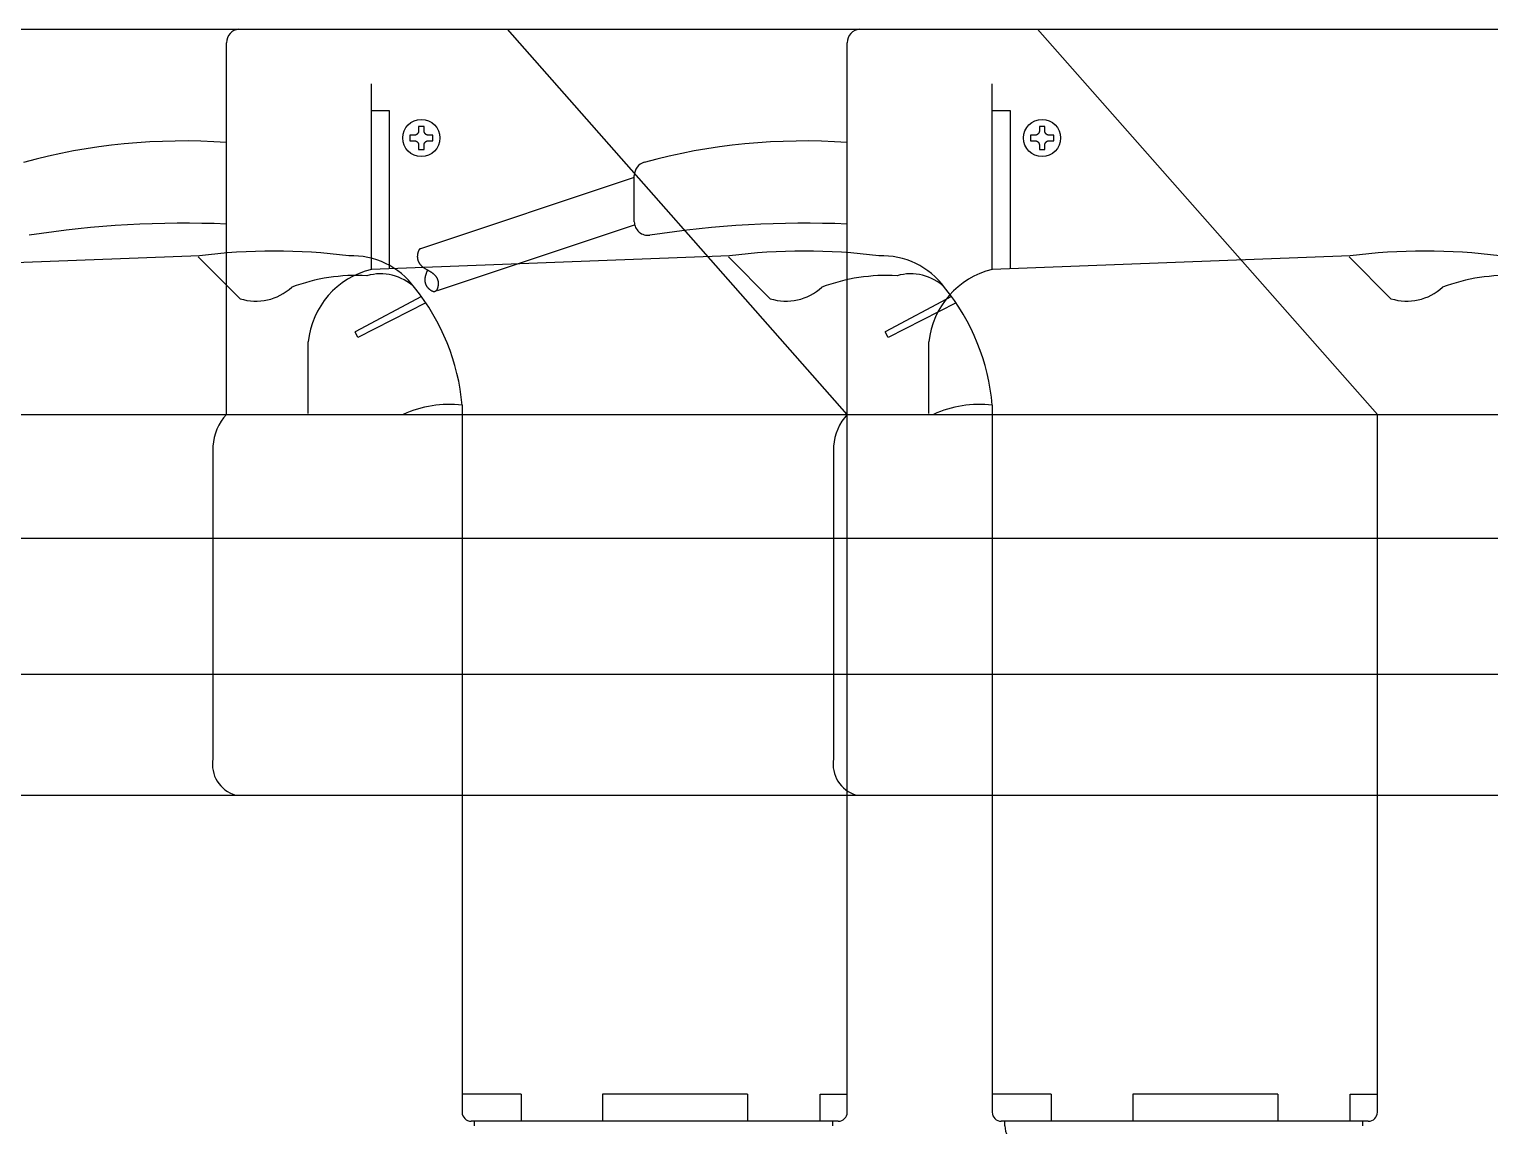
# Model space of a CAD drawing. Header units: millimetres. Extents: x -2880 to 3894, y -2977 to 4857.
# Drawn here: x -2661.9 to -2339.5, y 2239.2 to 2481.2 of the extents above; entities that cross this region are included whole.
import ezdxf

# ---------------------------------------------------------------- set-up
doc = ezdxf.new("R2010")
doc.units = ezdxf.units.MM
doc.header["$MEASUREMENT"] = 0
doc.layers.add('_1-0_', color=7, linetype='Continuous')

msp = doc.modelspace()

# ---------------------------------------------------------------- linework, layer by layer
at = {"layer": '_1-0_', "color": 3, "linetype": 'Continuous'}
for p, q in [((-2732.646, 2481.181), (-2556.352, 2481.181)), ((-2615.646, 2481.181), (-2439.352, 2481.181)), ((-2481.352, 2396.181), (-2556.352, 2481.181)), ((-2478.646, 2481.181), (-2302.352, 2481.181)), ((-2364.352, 2396.181), (-2439.352, 2481.181)), ((-2618.352, 2396.181), (-2618.352, 2478.196)), ((-2481.352, 2396.181), (-2481.352, 2478.196)), ((-2586.352, 2428.181), (-2586.352, 2469.116)), ((-2449.352, 2428.181), (-2449.352, 2469.116)), ((-2582.352, 2463.181), (-2586.352, 2463.181)), ((-2582.352, 2428.421), (-2582.352, 2463.181)), ((-2445.352, 2463.181), (-2449.352, 2463.181)), ((-2445.352, 2428.421), (-2445.352, 2463.181)), ((-2574.752, 2459.744), (-2575.952, 2459.744)), ((-2575.952, 2459.744), (-2575.952, 2458.763)), ((-2574.752, 2458.763), (-2574.752, 2459.744)), ((-2437.752, 2459.744), (-2438.952, 2459.744)), ((-2438.952, 2459.744), (-2438.952, 2458.763)), ((-2437.752, 2458.763), (-2437.752, 2459.744)), ((-2576.934, 2457.781), (-2577.915, 2457.781)), ((-2577.915, 2457.781), (-2577.915, 2456.581)), ((-2577.915, 2456.581), (-2576.934, 2456.581)), ((-2576.91, 2457.782), (-2576.934, 2457.781)), ((-2576.934, 2456.581), (-2576.91, 2456.581)), ((-2576.886, 2457.782), (-2576.91, 2457.782)), ((-2576.91, 2456.581), (-2576.886, 2456.58)), ((-2576.862, 2457.784), (-2576.886, 2457.782)), ((-2576.886, 2456.58), (-2576.862, 2456.579)), ((-2576.838, 2457.786), (-2576.862, 2457.784)), ((-2576.862, 2456.579), (-2576.838, 2456.577)), ((-2576.814, 2457.789), (-2576.838, 2457.786)), ((-2576.838, 2456.577), (-2576.814, 2456.574)), ((-2576.79, 2457.792), (-2576.814, 2457.789)), ((-2576.814, 2456.574), (-2576.79, 2456.571)), ((-2576.766, 2457.796), (-2576.79, 2457.792)), ((-2576.79, 2456.571), (-2576.766, 2456.567)), ((-2576.742, 2457.8), (-2576.766, 2457.796)), ((-2576.766, 2456.567), (-2576.742, 2456.562)), ((-2576.719, 2457.805), (-2576.742, 2457.8)), ((-2576.742, 2456.562), (-2576.719, 2456.557)), ((-2576.695, 2457.811), (-2576.719, 2457.805)), ((-2576.719, 2456.557), (-2576.695, 2456.552)), ((-2576.672, 2457.817), (-2576.695, 2457.811)), ((-2576.695, 2456.552), (-2576.672, 2456.546)), ((-2576.649, 2457.823), (-2576.672, 2457.817)), ((-2576.672, 2456.546), (-2576.649, 2456.539)), ((-2576.626, 2457.831), (-2576.649, 2457.823)), ((-2576.649, 2456.539), (-2576.626, 2456.532)), ((-2576.603, 2457.839), (-2576.626, 2457.831)), ((-2576.626, 2456.532), (-2576.603, 2456.524)), ((-2576.581, 2457.847), (-2576.603, 2457.839)), ((-2576.603, 2456.524), (-2576.581, 2456.516)), ((-2576.558, 2457.856), (-2576.581, 2457.847)), ((-2576.581, 2456.516), (-2576.558, 2456.507)), ((-2576.536, 2457.865), (-2576.558, 2457.856)), ((-2576.558, 2456.507), (-2576.536, 2456.497)), ((-2576.514, 2457.875), (-2576.536, 2457.865)), ((-2576.536, 2456.497), (-2576.514, 2456.487)), ((-2576.493, 2457.886), (-2576.514, 2457.875)), ((-2576.514, 2456.487), (-2576.493, 2456.477)), ((-2576.471, 2457.897), (-2576.493, 2457.886)), ((-2576.493, 2456.477), (-2576.471, 2456.465)), ((-2576.45, 2457.909), (-2576.471, 2457.897)), ((-2576.471, 2456.465), (-2576.45, 2456.454)), ((-2576.429, 2457.921), (-2576.45, 2457.909)), ((-2576.45, 2456.454), (-2576.429, 2456.442)), ((-2576.409, 2457.933), (-2576.429, 2457.921)), ((-2576.429, 2456.442), (-2576.409, 2456.429)), ((-2576.389, 2457.947), (-2576.409, 2457.933)), ((-2576.409, 2456.429), (-2576.389, 2456.416)), ((-2576.369, 2457.96), (-2576.389, 2457.947)), ((-2576.389, 2456.416), (-2576.369, 2456.402)), ((-2576.349, 2457.974), (-2576.369, 2457.96)), ((-2576.369, 2456.402), (-2576.349, 2456.388)), ((-2576.33, 2457.989), (-2576.349, 2457.974)), ((-2576.349, 2456.388), (-2576.33, 2456.374)), ((-2576.311, 2458.004), (-2576.33, 2457.989)), ((-2576.33, 2456.374), (-2576.311, 2456.359)), ((-2576.293, 2458.019), (-2576.311, 2458.004)), ((-2576.275, 2458.035), (-2576.293, 2458.019)), ((-2576.257, 2458.052), (-2576.275, 2458.035)), ((-2576.24, 2458.069), (-2576.257, 2458.052)), ((-2576.223, 2458.086), (-2576.24, 2458.069)), ((-2576.207, 2458.103), (-2576.223, 2458.086)), ((-2576.191, 2458.121), (-2576.207, 2458.103)), ((-2576.175, 2458.14), (-2576.191, 2458.121)), ((-2576.16, 2458.159), (-2576.175, 2458.14)), ((-2576.146, 2458.178), (-2576.16, 2458.159)), ((-2576.131, 2458.197), (-2576.146, 2458.178)), ((-2576.118, 2458.217), (-2576.131, 2458.197)), ((-2576.105, 2458.237), (-2576.118, 2458.217)), ((-2576.092, 2458.258), (-2576.105, 2458.237)), ((-2576.08, 2458.279), (-2576.092, 2458.258)), ((-2576.068, 2458.3), (-2576.08, 2458.279)), ((-2576.057, 2458.321), (-2576.068, 2458.3)), ((-2576.047, 2458.343), (-2576.057, 2458.321)), ((-2576.037, 2458.365), (-2576.047, 2458.343)), ((-2576.027, 2458.387), (-2576.037, 2458.365)), ((-2576.018, 2458.409), (-2576.027, 2458.387)), ((-2576.01, 2458.432), (-2576.018, 2458.409)), ((-2576.002, 2458.455), (-2576.01, 2458.432)), ((-2575.995, 2458.478), (-2576.002, 2458.455)), ((-2575.988, 2458.501), (-2575.995, 2458.478)), ((-2575.982, 2458.524), (-2575.988, 2458.501)), ((-2575.976, 2458.547), (-2575.982, 2458.524)), ((-2575.971, 2458.571), (-2575.976, 2458.547)), ((-2575.967, 2458.595), (-2575.971, 2458.571)), ((-2575.963, 2458.618), (-2575.967, 2458.595)), ((-2575.96, 2458.642), (-2575.963, 2458.618)), ((-2575.957, 2458.666), (-2575.96, 2458.642)), ((-2575.955, 2458.69), (-2575.957, 2458.666)), ((-2575.954, 2458.714), (-2575.955, 2458.69)), ((-2575.953, 2458.738), (-2575.954, 2458.714)), ((-2575.952, 2458.763), (-2575.953, 2458.738)), ((-2574.752, 2458.738), (-2574.752, 2458.763)), ((-2574.751, 2458.714), (-2574.752, 2458.738)), ((-2574.75, 2458.69), (-2574.751, 2458.714)), ((-2574.748, 2458.666), (-2574.75, 2458.69)), ((-2574.745, 2458.642), (-2574.748, 2458.666)), ((-2574.742, 2458.618), (-2574.745, 2458.642)), ((-2574.738, 2458.595), (-2574.742, 2458.618)), ((-2574.734, 2458.571), (-2574.738, 2458.595)), ((-2574.729, 2458.547), (-2574.734, 2458.571)), ((-2574.723, 2458.524), (-2574.729, 2458.547)), ((-2574.717, 2458.501), (-2574.723, 2458.524)), ((-2574.71, 2458.478), (-2574.717, 2458.501)), ((-2574.703, 2458.455), (-2574.71, 2458.478)), ((-2574.695, 2458.432), (-2574.703, 2458.455)), ((-2574.687, 2458.409), (-2574.695, 2458.432)), ((-2574.678, 2458.387), (-2574.687, 2458.409)), ((-2574.668, 2458.365), (-2574.678, 2458.387)), ((-2574.658, 2458.343), (-2574.668, 2458.365)), ((-2574.648, 2458.321), (-2574.658, 2458.343)), ((-2574.637, 2458.3), (-2574.648, 2458.321)), ((-2574.625, 2458.279), (-2574.637, 2458.3)), ((-2574.613, 2458.258), (-2574.625, 2458.279)), ((-2574.6, 2458.237), (-2574.613, 2458.258)), ((-2574.587, 2458.217), (-2574.6, 2458.237)), ((-2574.573, 2458.197), (-2574.587, 2458.217)), ((-2574.559, 2458.178), (-2574.573, 2458.197)), ((-2574.545, 2458.159), (-2574.559, 2458.178)), ((-2574.53, 2458.14), (-2574.545, 2458.159)), ((-2574.514, 2458.122), (-2574.53, 2458.14)), ((-2574.498, 2458.103), (-2574.514, 2458.122)), ((-2574.482, 2458.086), (-2574.498, 2458.103)), ((-2574.465, 2458.069), (-2574.482, 2458.086)), ((-2574.448, 2458.052), (-2574.465, 2458.069)), ((-2574.43, 2458.035), (-2574.448, 2458.052)), ((-2574.412, 2458.019), (-2574.43, 2458.035)), ((-2574.394, 2458.004), (-2574.412, 2458.019)), ((-2574.375, 2457.989), (-2574.394, 2458.004)), ((-2574.394, 2456.359), (-2574.375, 2456.374)), ((-2574.356, 2457.974), (-2574.375, 2457.989)), ((-2574.375, 2456.374), (-2574.356, 2456.388)), ((-2574.336, 2457.96), (-2574.356, 2457.974)), ((-2574.356, 2456.388), (-2574.336, 2456.402)), ((-2574.316, 2457.947), (-2574.336, 2457.96)), ((-2574.336, 2456.402), (-2574.316, 2456.416)), ((-2574.296, 2457.933), (-2574.316, 2457.947)), ((-2574.316, 2456.416), (-2574.296, 2456.429)), ((-2574.276, 2457.921), (-2574.296, 2457.933)), ((-2574.296, 2456.429), (-2574.276, 2456.442)), ((-2574.255, 2457.909), (-2574.276, 2457.921)), ((-2574.276, 2456.442), (-2574.255, 2456.454)), ((-2574.234, 2457.897), (-2574.255, 2457.909)), ((-2574.255, 2456.454), (-2574.234, 2456.465)), ((-2574.212, 2457.886), (-2574.234, 2457.897)), ((-2574.234, 2456.465), (-2574.212, 2456.477)), ((-2574.191, 2457.875), (-2574.212, 2457.886)), ((-2574.212, 2456.477), (-2574.191, 2456.487)), ((-2574.169, 2457.865), (-2574.191, 2457.875)), ((-2574.191, 2456.487), (-2574.169, 2456.497)), ((-2574.147, 2457.856), (-2574.169, 2457.865)), ((-2574.169, 2456.497), (-2574.147, 2456.507)), ((-2574.124, 2457.847), (-2574.147, 2457.856)), ((-2574.147, 2456.507), (-2574.124, 2456.516)), ((-2574.102, 2457.839), (-2574.124, 2457.847)), ((-2574.124, 2456.516), (-2574.102, 2456.524)), ((-2574.079, 2457.831), (-2574.102, 2457.839)), ((-2574.102, 2456.524), (-2574.079, 2456.532)), ((-2574.056, 2457.823), (-2574.079, 2457.831)), ((-2574.079, 2456.532), (-2574.056, 2456.539)), ((-2574.033, 2457.817), (-2574.056, 2457.823)), ((-2574.056, 2456.539), (-2574.033, 2456.546)), ((-2574.009, 2457.811), (-2574.033, 2457.817)), ((-2574.033, 2456.546), (-2574.009, 2456.552)), ((-2573.986, 2457.805), (-2574.009, 2457.811)), ((-2574.009, 2456.552), (-2573.986, 2456.557)), ((-2573.962, 2457.8), (-2573.986, 2457.805)), ((-2573.986, 2456.557), (-2573.962, 2456.562)), ((-2573.939, 2457.796), (-2573.962, 2457.8)), ((-2573.962, 2456.562), (-2573.939, 2456.567)), ((-2573.915, 2457.792), (-2573.939, 2457.796)), ((-2573.939, 2456.567), (-2573.915, 2456.571)), ((-2573.891, 2457.789), (-2573.915, 2457.792)), ((-2573.915, 2456.571), (-2573.891, 2456.574)), ((-2573.867, 2457.786), (-2573.891, 2457.789)), ((-2573.891, 2456.574), (-2573.867, 2456.577)), ((-2573.843, 2457.784), (-2573.867, 2457.786)), ((-2573.867, 2456.577), (-2573.843, 2456.579)), ((-2573.819, 2457.782), (-2573.843, 2457.784)), ((-2573.843, 2456.579), (-2573.819, 2456.58)), ((-2573.795, 2457.782), (-2573.819, 2457.782)), ((-2573.819, 2456.58), (-2573.795, 2456.581)), ((-2573.771, 2457.781), (-2573.795, 2457.782)), ((-2573.795, 2456.581), (-2573.771, 2456.581)), ((-2572.79, 2457.781), (-2573.771, 2457.781)), ((-2573.771, 2456.581), (-2572.79, 2456.581)), ((-2572.79, 2456.581), (-2572.79, 2457.781)), ((-2439.934, 2457.781), (-2440.915, 2457.781)), ((-2440.915, 2457.781), (-2440.915, 2456.581)), ((-2440.915, 2456.581), (-2439.934, 2456.581)), ((-2439.91, 2457.782), (-2439.934, 2457.781)), ((-2439.934, 2456.581), (-2439.91, 2456.581)), ((-2439.886, 2457.782), (-2439.91, 2457.782)), ((-2439.91, 2456.581), (-2439.886, 2456.58)), ((-2439.862, 2457.784), (-2439.886, 2457.782)), ((-2439.886, 2456.58), (-2439.862, 2456.579)), ((-2439.838, 2457.786), (-2439.862, 2457.784)), ((-2439.862, 2456.579), (-2439.838, 2456.577)), ((-2439.814, 2457.789), (-2439.838, 2457.786)), ((-2439.838, 2456.577), (-2439.814, 2456.574)), ((-2439.79, 2457.792), (-2439.814, 2457.789)), ((-2439.814, 2456.574), (-2439.79, 2456.571)), ((-2439.766, 2457.796), (-2439.79, 2457.792)), ((-2439.79, 2456.571), (-2439.766, 2456.567)), ((-2439.742, 2457.8), (-2439.766, 2457.796)), ((-2439.766, 2456.567), (-2439.742, 2456.562)), ((-2439.719, 2457.805), (-2439.742, 2457.8)), ((-2439.742, 2456.562), (-2439.719, 2456.557)), ((-2439.695, 2457.811), (-2439.719, 2457.805)), ((-2439.719, 2456.557), (-2439.695, 2456.552)), ((-2439.672, 2457.817), (-2439.695, 2457.811)), ((-2439.695, 2456.552), (-2439.672, 2456.546)), ((-2439.649, 2457.823), (-2439.672, 2457.817)), ((-2439.672, 2456.546), (-2439.649, 2456.539)), ((-2439.626, 2457.831), (-2439.649, 2457.823)), ((-2439.649, 2456.539), (-2439.626, 2456.532)), ((-2439.603, 2457.839), (-2439.626, 2457.831)), ((-2439.626, 2456.532), (-2439.603, 2456.524)), ((-2439.581, 2457.847), (-2439.603, 2457.839)), ((-2439.603, 2456.524), (-2439.581, 2456.516)), ((-2439.558, 2457.856), (-2439.581, 2457.847)), ((-2439.581, 2456.516), (-2439.558, 2456.507)), ((-2439.536, 2457.865), (-2439.558, 2457.856)), ((-2439.558, 2456.507), (-2439.536, 2456.497)), ((-2439.514, 2457.875), (-2439.536, 2457.865)), ((-2439.536, 2456.497), (-2439.514, 2456.487)), ((-2439.493, 2457.886), (-2439.514, 2457.875)), ((-2439.514, 2456.487), (-2439.493, 2456.477)), ((-2439.471, 2457.897), (-2439.493, 2457.886)), ((-2439.493, 2456.477), (-2439.471, 2456.465)), ((-2439.45, 2457.909), (-2439.471, 2457.897)), ((-2439.471, 2456.465), (-2439.45, 2456.454)), ((-2439.429, 2457.921), (-2439.45, 2457.909)), ((-2439.45, 2456.454), (-2439.429, 2456.442)), ((-2439.409, 2457.933), (-2439.429, 2457.921)), ((-2439.429, 2456.442), (-2439.409, 2456.429)), ((-2439.389, 2457.947), (-2439.409, 2457.933)), ((-2439.409, 2456.429), (-2439.389, 2456.416)), ((-2439.369, 2457.96), (-2439.389, 2457.947)), ((-2439.389, 2456.416), (-2439.369, 2456.402)), ((-2439.349, 2457.974), (-2439.369, 2457.96)), ((-2439.369, 2456.402), (-2439.349, 2456.388)), ((-2439.33, 2457.989), (-2439.349, 2457.974)), ((-2439.349, 2456.388), (-2439.33, 2456.374)), ((-2439.311, 2458.004), (-2439.33, 2457.989)), ((-2439.33, 2456.374), (-2439.311, 2456.359)), ((-2439.293, 2458.019), (-2439.311, 2458.004)), ((-2439.275, 2458.035), (-2439.293, 2458.019)), ((-2439.257, 2458.052), (-2439.275, 2458.035)), ((-2439.24, 2458.069), (-2439.257, 2458.052)), ((-2439.223, 2458.086), (-2439.24, 2458.069)), ((-2439.207, 2458.103), (-2439.223, 2458.086)), ((-2439.191, 2458.121), (-2439.207, 2458.103)), ((-2439.175, 2458.14), (-2439.191, 2458.121)), ((-2439.16, 2458.159), (-2439.175, 2458.14)), ((-2439.146, 2458.178), (-2439.16, 2458.159)), ((-2439.131, 2458.197), (-2439.146, 2458.178)), ((-2439.118, 2458.217), (-2439.131, 2458.197)), ((-2439.105, 2458.237), (-2439.118, 2458.217)), ((-2439.092, 2458.258), (-2439.105, 2458.237)), ((-2439.08, 2458.279), (-2439.092, 2458.258)), ((-2439.068, 2458.3), (-2439.08, 2458.279)), ((-2439.057, 2458.321), (-2439.068, 2458.3)), ((-2439.047, 2458.343), (-2439.057, 2458.321)), ((-2439.037, 2458.365), (-2439.047, 2458.343)), ((-2439.027, 2458.387), (-2439.037, 2458.365)), ((-2439.018, 2458.409), (-2439.027, 2458.387)), ((-2439.01, 2458.432), (-2439.018, 2458.409)), ((-2439.002, 2458.455), (-2439.01, 2458.432)), ((-2438.995, 2458.478), (-2439.002, 2458.455)), ((-2438.988, 2458.501), (-2438.995, 2458.478)), ((-2438.982, 2458.524), (-2438.988, 2458.501)), ((-2438.976, 2458.547), (-2438.982, 2458.524)), ((-2438.971, 2458.571), (-2438.976, 2458.547)), ((-2438.967, 2458.595), (-2438.971, 2458.571)), ((-2438.963, 2458.618), (-2438.967, 2458.595)), ((-2438.96, 2458.642), (-2438.963, 2458.618)), ((-2438.957, 2458.666), (-2438.96, 2458.642)), ((-2438.955, 2458.69), (-2438.957, 2458.666)), ((-2438.954, 2458.714), (-2438.955, 2458.69)), ((-2438.953, 2458.738), (-2438.954, 2458.714)), ((-2438.952, 2458.763), (-2438.953, 2458.738)), ((-2437.752, 2458.738), (-2437.752, 2458.763)), ((-2437.751, 2458.714), (-2437.752, 2458.738)), ((-2437.75, 2458.69), (-2437.751, 2458.714)), ((-2437.748, 2458.666), (-2437.75, 2458.69)), ((-2437.745, 2458.642), (-2437.748, 2458.666)), ((-2437.742, 2458.618), (-2437.745, 2458.642)), ((-2437.738, 2458.595), (-2437.742, 2458.618)), ((-2437.734, 2458.571), (-2437.738, 2458.595)), ((-2437.729, 2458.547), (-2437.734, 2458.571)), ((-2437.723, 2458.524), (-2437.729, 2458.547)), ((-2437.717, 2458.501), (-2437.723, 2458.524)), ((-2437.71, 2458.478), (-2437.717, 2458.501)), ((-2437.703, 2458.455), (-2437.71, 2458.478)), ((-2437.695, 2458.432), (-2437.703, 2458.455)), ((-2437.687, 2458.409), (-2437.695, 2458.432)), ((-2437.678, 2458.387), (-2437.687, 2458.409)), ((-2437.668, 2458.365), (-2437.678, 2458.387)), ((-2437.658, 2458.343), (-2437.668, 2458.365)), ((-2437.648, 2458.321), (-2437.658, 2458.343)), ((-2437.637, 2458.3), (-2437.648, 2458.321)), ((-2437.625, 2458.279), (-2437.637, 2458.3)), ((-2437.613, 2458.258), (-2437.625, 2458.279)), ((-2437.6, 2458.237), (-2437.613, 2458.258)), ((-2437.587, 2458.217), (-2437.6, 2458.237)), ((-2437.573, 2458.197), (-2437.587, 2458.217)), ((-2437.559, 2458.178), (-2437.573, 2458.197)), ((-2437.545, 2458.159), (-2437.559, 2458.178)), ((-2437.53, 2458.14), (-2437.545, 2458.159)), ((-2437.514, 2458.122), (-2437.53, 2458.14)), ((-2437.498, 2458.103), (-2437.514, 2458.122)), ((-2437.482, 2458.086), (-2437.498, 2458.103)), ((-2437.465, 2458.069), (-2437.482, 2458.086)), ((-2437.448, 2458.052), (-2437.465, 2458.069)), ((-2437.43, 2458.035), (-2437.448, 2458.052)), ((-2437.412, 2458.019), (-2437.43, 2458.035)), ((-2437.394, 2458.004), (-2437.412, 2458.019)), ((-2437.375, 2457.989), (-2437.394, 2458.004)), ((-2437.394, 2456.359), (-2437.375, 2456.374)), ((-2437.356, 2457.974), (-2437.375, 2457.989)), ((-2437.375, 2456.374), (-2437.356, 2456.388)), ((-2437.336, 2457.96), (-2437.356, 2457.974)), ((-2437.356, 2456.388), (-2437.336, 2456.402)), ((-2437.316, 2457.947), (-2437.336, 2457.96)), ((-2437.336, 2456.402), (-2437.316, 2456.416)), ((-2437.296, 2457.933), (-2437.316, 2457.947)), ((-2437.316, 2456.416), (-2437.296, 2456.429)), ((-2437.276, 2457.921), (-2437.296, 2457.933)), ((-2437.296, 2456.429), (-2437.276, 2456.442)), ((-2437.255, 2457.909), (-2437.276, 2457.921)), ((-2437.276, 2456.442), (-2437.255, 2456.454)), ((-2437.234, 2457.897), (-2437.255, 2457.909)), ((-2437.255, 2456.454), (-2437.234, 2456.465)), ((-2437.212, 2457.886), (-2437.234, 2457.897)), ((-2437.234, 2456.465), (-2437.212, 2456.477)), ((-2437.191, 2457.875), (-2437.212, 2457.886)), ((-2437.212, 2456.477), (-2437.191, 2456.487)), ((-2437.169, 2457.865), (-2437.191, 2457.875)), ((-2437.191, 2456.487), (-2437.169, 2456.497)), ((-2437.147, 2457.856), (-2437.169, 2457.865)), ((-2437.169, 2456.497), (-2437.147, 2456.507)), ((-2437.124, 2457.847), (-2437.147, 2457.856)), ((-2437.147, 2456.507), (-2437.124, 2456.516)), ((-2437.102, 2457.839), (-2437.124, 2457.847)), ((-2437.124, 2456.516), (-2437.102, 2456.524)), ((-2437.079, 2457.831), (-2437.102, 2457.839)), ((-2437.102, 2456.524), (-2437.079, 2456.532)), ((-2437.056, 2457.823), (-2437.079, 2457.831)), ((-2437.079, 2456.532), (-2437.056, 2456.539)), ((-2437.033, 2457.817), (-2437.056, 2457.823)), ((-2437.056, 2456.539), (-2437.033, 2456.546)), ((-2437.009, 2457.811), (-2437.033, 2457.817)), ((-2437.033, 2456.546), (-2437.009, 2456.552)), ((-2436.986, 2457.805), (-2437.009, 2457.811)), ((-2437.009, 2456.552), (-2436.986, 2456.557)), ((-2436.962, 2457.8), (-2436.986, 2457.805)), ((-2436.986, 2456.557), (-2436.962, 2456.562)), ((-2436.939, 2457.796), (-2436.962, 2457.8)), ((-2436.962, 2456.562), (-2436.939, 2456.567)), ((-2436.915, 2457.792), (-2436.939, 2457.796)), ((-2436.939, 2456.567), (-2436.915, 2456.571)), ((-2436.891, 2457.789), (-2436.915, 2457.792)), ((-2436.915, 2456.571), (-2436.891, 2456.574)), ((-2436.867, 2457.786), (-2436.891, 2457.789)), ((-2436.891, 2456.574), (-2436.867, 2456.577)), ((-2436.843, 2457.784), (-2436.867, 2457.786)), ((-2436.867, 2456.577), (-2436.843, 2456.579)), ((-2436.819, 2457.782), (-2436.843, 2457.784)), ((-2436.843, 2456.579), (-2436.819, 2456.58)), ((-2436.795, 2457.782), (-2436.819, 2457.782)), ((-2436.819, 2456.58), (-2436.795, 2456.581)), ((-2436.771, 2457.781), (-2436.795, 2457.782)), ((-2436.795, 2456.581), (-2436.771, 2456.581)), ((-2435.79, 2457.781), (-2436.771, 2457.781)), ((-2436.771, 2456.581), (-2435.79, 2456.581)), ((-2435.79, 2456.581), (-2435.79, 2457.781)), ((-2576.311, 2456.359), (-2576.293, 2456.343)), ((-2576.293, 2456.343), (-2576.275, 2456.327)), ((-2576.275, 2456.327), (-2576.257, 2456.311)), ((-2576.257, 2456.311), (-2576.24, 2456.294)), ((-2576.24, 2456.294), (-2576.223, 2456.277)), ((-2576.223, 2456.277), (-2576.207, 2456.259)), ((-2576.207, 2456.259), (-2576.191, 2456.241)), ((-2576.191, 2456.241), (-2576.175, 2456.223)), ((-2576.175, 2456.223), (-2576.16, 2456.204)), ((-2576.16, 2456.204), (-2576.146, 2456.185)), ((-2576.146, 2456.185), (-2576.131, 2456.165)), ((-2576.131, 2456.165), (-2576.118, 2456.145)), ((-2576.118, 2456.145), (-2576.105, 2456.125)), ((-2576.105, 2456.125), (-2576.092, 2456.105)), ((-2576.092, 2456.105), (-2576.08, 2456.084)), ((-2576.08, 2456.084), (-2576.068, 2456.063)), ((-2576.068, 2456.063), (-2576.057, 2456.041)), ((-2576.057, 2456.041), (-2576.047, 2456.02)), ((-2576.047, 2456.02), (-2576.037, 2455.998)), ((-2576.037, 2455.998), (-2576.027, 2455.976)), ((-2576.027, 2455.976), (-2576.018, 2455.953)), ((-2576.018, 2455.953), (-2576.01, 2455.931)), ((-2576.01, 2455.931), (-2576.002, 2455.908)), ((-2576.002, 2455.908), (-2575.995, 2455.885)), ((-2575.995, 2455.885), (-2575.988, 2455.862)), ((-2575.988, 2455.862), (-2575.982, 2455.838)), ((-2575.982, 2455.838), (-2575.976, 2455.815)), ((-2575.976, 2455.815), (-2575.971, 2455.791)), ((-2575.971, 2455.791), (-2575.967, 2455.768)), ((-2575.967, 2455.768), (-2575.963, 2455.744)), ((-2575.963, 2455.744), (-2575.96, 2455.72)), ((-2575.96, 2455.72), (-2575.957, 2455.696)), ((-2575.957, 2455.696), (-2575.955, 2455.672)), ((-2575.955, 2455.672), (-2575.954, 2455.648)), ((-2575.954, 2455.648), (-2575.953, 2455.624)), ((-2575.953, 2455.624), (-2575.952, 2455.6)), ((-2575.952, 2455.6), (-2575.952, 2454.619)), ((-2575.952, 2454.619), (-2574.752, 2454.619)), ((-2574.752, 2455.624), (-2574.751, 2455.648)), ((-2574.752, 2455.6), (-2574.752, 2455.624)), ((-2574.752, 2454.619), (-2574.752, 2455.6)), ((-2574.751, 2455.648), (-2574.75, 2455.672)), ((-2574.75, 2455.672), (-2574.748, 2455.696)), ((-2574.748, 2455.696), (-2574.745, 2455.72)), ((-2574.745, 2455.72), (-2574.742, 2455.744)), ((-2574.742, 2455.744), (-2574.738, 2455.768)), ((-2574.738, 2455.768), (-2574.734, 2455.791)), ((-2574.734, 2455.791), (-2574.729, 2455.815)), ((-2574.729, 2455.815), (-2574.723, 2455.838)), ((-2574.723, 2455.838), (-2574.717, 2455.862)), ((-2574.717, 2455.862), (-2574.71, 2455.885)), ((-2574.71, 2455.885), (-2574.703, 2455.908)), ((-2574.703, 2455.908), (-2574.695, 2455.931)), ((-2574.695, 2455.931), (-2574.687, 2455.953)), ((-2574.687, 2455.953), (-2574.678, 2455.976)), ((-2574.678, 2455.976), (-2574.668, 2455.998)), ((-2574.668, 2455.998), (-2574.658, 2456.02)), ((-2574.658, 2456.02), (-2574.648, 2456.041)), ((-2574.648, 2456.041), (-2574.637, 2456.063)), ((-2574.637, 2456.063), (-2574.625, 2456.084)), ((-2574.625, 2456.084), (-2574.613, 2456.105)), ((-2574.613, 2456.105), (-2574.6, 2456.125)), ((-2574.6, 2456.125), (-2574.587, 2456.145)), ((-2574.587, 2456.145), (-2574.573, 2456.165)), ((-2574.573, 2456.165), (-2574.559, 2456.185)), ((-2574.559, 2456.185), (-2574.545, 2456.204)), ((-2574.545, 2456.204), (-2574.53, 2456.223)), ((-2574.53, 2456.223), (-2574.514, 2456.241)), ((-2574.514, 2456.241), (-2574.498, 2456.259)), ((-2574.498, 2456.259), (-2574.482, 2456.277)), ((-2574.482, 2456.277), (-2574.465, 2456.294)), ((-2574.465, 2456.294), (-2574.448, 2456.311)), ((-2574.448, 2456.311), (-2574.43, 2456.327)), ((-2574.43, 2456.327), (-2574.412, 2456.343)), ((-2574.412, 2456.343), (-2574.394, 2456.359)), ((-2439.311, 2456.359), (-2439.293, 2456.343)), ((-2439.293, 2456.343), (-2439.275, 2456.327)), ((-2439.275, 2456.327), (-2439.257, 2456.311)), ((-2439.257, 2456.311), (-2439.24, 2456.294)), ((-2439.24, 2456.294), (-2439.223, 2456.277)), ((-2439.223, 2456.277), (-2439.207, 2456.259)), ((-2439.207, 2456.259), (-2439.191, 2456.241)), ((-2439.191, 2456.241), (-2439.175, 2456.223)), ((-2439.175, 2456.223), (-2439.16, 2456.204)), ((-2439.16, 2456.204), (-2439.146, 2456.185)), ((-2439.146, 2456.185), (-2439.131, 2456.165)), ((-2439.131, 2456.165), (-2439.118, 2456.145)), ((-2439.118, 2456.145), (-2439.105, 2456.125)), ((-2439.105, 2456.125), (-2439.092, 2456.105)), ((-2439.092, 2456.105), (-2439.08, 2456.084)), ((-2439.08, 2456.084), (-2439.068, 2456.063)), ((-2439.068, 2456.063), (-2439.057, 2456.041)), ((-2439.057, 2456.041), (-2439.047, 2456.02)), ((-2439.047, 2456.02), (-2439.037, 2455.998)), ((-2439.037, 2455.998), (-2439.027, 2455.976)), ((-2439.027, 2455.976), (-2439.018, 2455.953)), ((-2439.018, 2455.953), (-2439.01, 2455.931)), ((-2439.01, 2455.931), (-2439.002, 2455.908)), ((-2439.002, 2455.908), (-2438.995, 2455.885)), ((-2438.995, 2455.885), (-2438.988, 2455.862)), ((-2438.988, 2455.862), (-2438.982, 2455.838)), ((-2438.982, 2455.838), (-2438.976, 2455.815)), ((-2438.976, 2455.815), (-2438.971, 2455.791)), ((-2438.971, 2455.791), (-2438.967, 2455.768)), ((-2438.967, 2455.768), (-2438.963, 2455.744)), ((-2438.963, 2455.744), (-2438.96, 2455.72)), ((-2438.96, 2455.72), (-2438.957, 2455.696)), ((-2438.957, 2455.696), (-2438.955, 2455.672)), ((-2438.955, 2455.672), (-2438.954, 2455.648)), ((-2438.954, 2455.648), (-2438.953, 2455.624)), ((-2438.953, 2455.624), (-2438.952, 2455.6)), ((-2438.952, 2455.6), (-2438.952, 2454.619)), ((-2438.952, 2454.619), (-2437.752, 2454.619)), ((-2437.752, 2455.624), (-2437.751, 2455.648)), ((-2437.752, 2455.6), (-2437.752, 2455.624)), ((-2437.752, 2454.619), (-2437.752, 2455.6)), ((-2437.751, 2455.648), (-2437.75, 2455.672)), ((-2437.75, 2455.672), (-2437.748, 2455.696)), ((-2437.748, 2455.696), (-2437.745, 2455.72)), ((-2437.745, 2455.72), (-2437.742, 2455.744)), ((-2437.742, 2455.744), (-2437.738, 2455.768)), ((-2437.738, 2455.768), (-2437.734, 2455.791)), ((-2437.734, 2455.791), (-2437.729, 2455.815)), ((-2437.729, 2455.815), (-2437.723, 2455.838)), ((-2437.723, 2455.838), (-2437.717, 2455.862)), ((-2437.717, 2455.862), (-2437.71, 2455.885)), ((-2437.71, 2455.885), (-2437.703, 2455.908)), ((-2437.703, 2455.908), (-2437.695, 2455.931)), ((-2437.695, 2455.931), (-2437.687, 2455.953)), ((-2437.687, 2455.953), (-2437.678, 2455.976)), ((-2437.678, 2455.976), (-2437.668, 2455.998)), ((-2437.668, 2455.998), (-2437.658, 2456.02)), ((-2437.658, 2456.02), (-2437.648, 2456.041)), ((-2437.648, 2456.041), (-2437.637, 2456.063)), ((-2437.637, 2456.063), (-2437.625, 2456.084)), ((-2437.625, 2456.084), (-2437.613, 2456.105)), ((-2437.613, 2456.105), (-2437.6, 2456.125)), ((-2437.6, 2456.125), (-2437.587, 2456.145)), ((-2437.587, 2456.145), (-2437.573, 2456.165)), ((-2437.573, 2456.165), (-2437.559, 2456.185)), ((-2437.559, 2456.185), (-2437.545, 2456.204)), ((-2437.545, 2456.204), (-2437.53, 2456.223)), ((-2437.53, 2456.223), (-2437.514, 2456.241)), ((-2437.514, 2456.241), (-2437.498, 2456.259)), ((-2437.498, 2456.259), (-2437.482, 2456.277)), ((-2437.482, 2456.277), (-2437.465, 2456.294)), ((-2437.465, 2456.294), (-2437.448, 2456.311)), ((-2437.448, 2456.311), (-2437.43, 2456.327)), ((-2437.43, 2456.327), (-2437.412, 2456.343)), ((-2437.412, 2456.343), (-2437.394, 2456.359)), ((-2528.352, 2448.452), (-2575.515, 2432.731)), ((-2528.352, 2438.701), (-2528.352, 2448.909)), ((-2528.352, 2437.911), (-2571.859, 2423.409)), ((-2624.352, 2431.181), (-2703.352, 2428.181)), ((-2615.352, 2421.704), (-2624.591, 2430.943)), ((-2507.352, 2431.181), (-2586.352, 2428.181)), ((-2576.238, 2431.11), (-2576.24, 2431.045)), ((-2576.24, 2431.045), (-2576.24, 2430.98)), ((-2576.24, 2430.98), (-2576.239, 2430.915)), ((-2576.239, 2430.915), (-2576.237, 2430.851)), ((-2576.234, 2431.176), (-2576.238, 2431.11)), ((-2576.237, 2430.851), (-2576.233, 2430.788)), ((-2576.229, 2431.242), (-2576.234, 2431.176)), ((-2576.233, 2430.788), (-2576.228, 2430.724)), ((-2576.223, 2431.309), (-2576.229, 2431.242)), ((-2576.228, 2430.724), (-2576.221, 2430.661)), ((-2576.215, 2431.376), (-2576.223, 2431.309)), ((-2576.221, 2430.661), (-2576.213, 2430.599)), ((-2576.205, 2431.443), (-2576.215, 2431.376)), ((-2576.213, 2430.599), (-2576.203, 2430.537)), ((-2576.195, 2431.511), (-2576.205, 2431.443)), ((-2576.189, 2431.545), (-2576.195, 2431.511)), ((-2576.183, 2431.578), (-2576.189, 2431.545)), ((-2576.176, 2431.611), (-2576.183, 2431.578)), ((-2576.17, 2431.643), (-2576.176, 2431.611)), ((-2576.164, 2431.675), (-2576.17, 2431.643)), ((-2576.157, 2431.706), (-2576.164, 2431.675)), ((-2576.15, 2431.737), (-2576.157, 2431.706)), ((-2576.143, 2431.768), (-2576.15, 2431.737)), ((-2576.136, 2431.798), (-2576.143, 2431.768)), ((-2576.129, 2431.827), (-2576.136, 2431.798)), ((-2576.121, 2431.857), (-2576.129, 2431.827)), ((-2576.114, 2431.885), (-2576.121, 2431.857)), ((-2576.106, 2431.914), (-2576.114, 2431.885)), ((-2576.098, 2431.942), (-2576.106, 2431.914)), ((-2576.09, 2431.969), (-2576.098, 2431.942)), ((-2576.082, 2431.996), (-2576.09, 2431.969)), ((-2576.074, 2432.022), (-2576.082, 2431.996)), ((-2576.065, 2432.048), (-2576.074, 2432.022)), ((-2576.057, 2432.074), (-2576.065, 2432.048)), ((-2576.048, 2432.099), (-2576.057, 2432.074)), ((-2576.039, 2432.124), (-2576.048, 2432.099)), ((-2576.03, 2432.148), (-2576.039, 2432.124)), ((-2576.021, 2432.172), (-2576.03, 2432.148)), ((-2576.012, 2432.195), (-2576.021, 2432.172)), ((-2576.002, 2432.218), (-2576.012, 2432.195)), ((-2575.992, 2432.24), (-2576.002, 2432.218)), ((-2575.983, 2432.262), (-2575.992, 2432.24)), ((-2575.973, 2432.284), (-2575.983, 2432.262)), ((-2575.963, 2432.305), (-2575.973, 2432.284)), ((-2575.952, 2432.326), (-2575.963, 2432.305)), ((-2575.942, 2432.346), (-2575.952, 2432.326)), ((-2575.931, 2432.366), (-2575.942, 2432.346)), ((-2575.921, 2432.385), (-2575.931, 2432.366)), ((-2575.91, 2432.404), (-2575.921, 2432.385)), ((-2575.899, 2432.422), (-2575.91, 2432.404)), ((-2575.888, 2432.44), (-2575.899, 2432.422)), ((-2575.876, 2432.458), (-2575.888, 2432.44)), ((-2575.865, 2432.475), (-2575.876, 2432.458)), ((-2575.853, 2432.491), (-2575.865, 2432.475)), ((-2575.842, 2432.507), (-2575.853, 2432.491)), ((-2575.83, 2432.523), (-2575.842, 2432.507)), ((-2575.818, 2432.538), (-2575.83, 2432.523)), ((-2575.805, 2432.553), (-2575.818, 2432.538)), ((-2575.793, 2432.567), (-2575.805, 2432.553)), ((-2575.781, 2432.581), (-2575.793, 2432.567)), ((-2575.768, 2432.595), (-2575.781, 2432.581)), ((-2575.755, 2432.608), (-2575.768, 2432.595)), ((-2575.742, 2432.62), (-2575.755, 2432.608)), ((-2575.729, 2432.632), (-2575.742, 2432.62)), ((-2575.716, 2432.644), (-2575.729, 2432.632)), ((-2575.702, 2432.655), (-2575.716, 2432.644)), ((-2575.689, 2432.666), (-2575.702, 2432.655)), ((-2575.675, 2432.676), (-2575.689, 2432.666)), ((-2575.661, 2432.686), (-2575.675, 2432.676)), ((-2575.647, 2432.696), (-2575.661, 2432.686)), ((-2575.633, 2432.705), (-2575.647, 2432.696)), ((-2575.619, 2432.713), (-2575.633, 2432.705)), ((-2575.605, 2432.721), (-2575.619, 2432.713)), ((-2575.59, 2432.729), (-2575.605, 2432.721)), ((-2575.575, 2432.736), (-2575.59, 2432.729)), ((-2575.56, 2432.743), (-2575.575, 2432.736)), ((-2575.545, 2432.749), (-2575.56, 2432.743)), ((-2575.53, 2432.755), (-2575.545, 2432.749)), ((-2575.515, 2432.76), (-2575.53, 2432.755)), ((-2498.352, 2421.704), (-2507.591, 2430.943)), ((-2370.352, 2431.181), (-2449.352, 2428.181)), ((-2361.352, 2421.704), (-2370.591, 2430.943)), ((-2576.203, 2430.537), (-2576.192, 2430.476)), ((-2576.192, 2430.476), (-2576.179, 2430.414)), ((-2576.179, 2430.414), (-2576.165, 2430.354)), ((-2576.165, 2430.354), (-2576.15, 2430.293)), ((-2576.15, 2430.293), (-2576.133, 2430.234)), ((-2576.133, 2430.234), (-2576.114, 2430.174)), ((-2576.114, 2430.174), (-2576.094, 2430.115)), ((-2576.094, 2430.115), (-2576.073, 2430.056)), ((-2576.073, 2430.056), (-2576.05, 2429.998)), ((-2576.05, 2429.998), (-2576.026, 2429.941)), ((-2576.026, 2429.941), (-2576, 2429.883)), ((-2576, 2429.883), (-2575.973, 2429.826)), ((-2575.973, 2429.826), (-2575.944, 2429.77)), ((-2575.944, 2429.77), (-2575.914, 2429.714)), ((-2575.914, 2429.714), (-2575.882, 2429.658)), ((-2575.882, 2429.658), (-2575.849, 2429.603)), ((-2575.849, 2429.603), (-2575.814, 2429.548)), ((-2575.814, 2429.548), (-2575.778, 2429.494)), ((-2575.778, 2429.494), (-2575.741, 2429.44)), ((-2575.741, 2429.44), (-2575.702, 2429.386)), ((-2575.702, 2429.386), (-2575.661, 2429.333)), ((-2575.661, 2429.333), (-2575.619, 2429.28)), ((-2575.619, 2429.28), (-2575.576, 2429.228)), ((-2575.576, 2429.228), (-2575.531, 2429.176)), ((-2575.531, 2429.176), (-2575.485, 2429.125)), ((-2575.485, 2429.125), (-2575.437, 2429.074)), ((-2575.437, 2429.074), (-2575.388, 2429.023)), ((-2575.388, 2429.023), (-2575.337, 2428.973)), ((-2575.337, 2428.973), (-2575.285, 2428.923)), ((-2575.285, 2428.923), (-2575.231, 2428.874)), ((-2575.231, 2428.874), (-2575.176, 2428.825)), ((-2575.176, 2428.825), (-2575.12, 2428.776)), ((-2575.12, 2428.776), (-2575.062, 2428.728)), ((-2575.062, 2428.728), (-2575.002, 2428.681)), ((-2575.002, 2428.681), (-2574.941, 2428.634)), ((-2574.941, 2428.634), (-2574.879, 2428.587)), ((-2574.879, 2428.587), (-2574.815, 2428.54)), ((-2574.815, 2428.54), (-2574.749, 2428.494)), ((-2574.749, 2428.494), (-2574.682, 2428.449)), ((-2574.682, 2428.449), (-2574.614, 2428.404)), ((-2574.614, 2428.404), (-2574.544, 2428.359)), ((-2574.544, 2428.359), (-2574.473, 2428.315)), ((-2574.473, 2428.315), (-2574.401, 2428.271)), ((-2574.401, 2428.271), (-2574.326, 2428.228)), ((-2574.326, 2428.228), (-2574.251, 2428.184)), ((-2574.251, 2428.184), (-2574.174, 2428.142)), ((-2574.246, 2427.299), (-2574.217, 2427.376)), ((-2574.217, 2427.376), (-2574.186, 2427.454)), ((-2574.186, 2427.454), (-2574.155, 2427.533)), ((-2574.174, 2428.142), (-2574.095, 2428.1)), ((-2574.155, 2427.533), (-2574.121, 2427.612)), ((-2574.121, 2427.612), (-2574.087, 2427.692)), ((-2574.095, 2428.1), (-2574.015, 2428.058)), ((-2574.087, 2427.692), (-2574.05, 2427.772)), ((-2574.05, 2427.772), (-2574.013, 2427.853)), ((-2574.015, 2428.058), (-2573.934, 2428.017)), ((-2574.013, 2427.853), (-2573.974, 2427.935)), ((-2573.974, 2427.935), (-2573.934, 2428.017)), ((-2573.934, 2428.017), (-2573.852, 2427.975)), ((-2573.852, 2427.975), (-2573.772, 2427.934)), ((-2573.772, 2427.934), (-2573.694, 2427.891)), ((-2573.694, 2427.891), (-2573.616, 2427.849)), ((-2573.616, 2427.849), (-2573.541, 2427.806)), ((-2573.541, 2427.806), (-2573.467, 2427.762)), ((-2573.467, 2427.762), (-2573.394, 2427.719)), ((-2573.394, 2427.719), (-2573.323, 2427.674)), ((-2573.323, 2427.674), (-2573.253, 2427.63)), ((-2573.253, 2427.63), (-2573.185, 2427.585)), ((-2573.185, 2427.585), (-2573.118, 2427.539)), ((-2573.118, 2427.539), (-2573.052, 2427.493)), ((-2573.052, 2427.493), (-2572.989, 2427.447)), ((-2572.989, 2427.447), (-2572.926, 2427.4)), ((-2572.926, 2427.4), (-2572.865, 2427.353)), ((-2572.865, 2427.353), (-2572.806, 2427.305)), ((-2574.527, 2425.861), (-2574.526, 2425.928)), ((-2574.526, 2425.795), (-2574.527, 2425.861)), ((-2574.526, 2425.928), (-2574.524, 2425.995)), ((-2574.523, 2425.729), (-2574.526, 2425.795)), ((-2574.524, 2425.995), (-2574.521, 2426.063)), ((-2574.52, 2425.664), (-2574.523, 2425.729)), ((-2574.521, 2426.063), (-2574.516, 2426.131)), ((-2574.514, 2425.599), (-2574.52, 2425.664)), ((-2574.516, 2426.131), (-2574.51, 2426.2)), ((-2574.508, 2425.535), (-2574.514, 2425.599)), ((-2574.51, 2426.2), (-2574.502, 2426.269)), ((-2574.5, 2425.472), (-2574.508, 2425.535)), ((-2574.502, 2426.269), (-2574.493, 2426.339)), ((-2574.49, 2425.409), (-2574.5, 2425.472)), ((-2574.493, 2426.339), (-2574.483, 2426.41)), ((-2574.479, 2425.347), (-2574.49, 2425.409)), ((-2574.483, 2426.41), (-2574.471, 2426.481)), ((-2574.467, 2425.285), (-2574.479, 2425.347)), ((-2574.471, 2426.481), (-2574.458, 2426.553)), ((-2574.453, 2425.223), (-2574.467, 2425.285)), ((-2574.458, 2426.553), (-2574.443, 2426.625)), ((-2574.438, 2425.163), (-2574.453, 2425.223)), ((-2574.443, 2426.625), (-2574.427, 2426.697)), ((-2574.422, 2425.102), (-2574.438, 2425.163)), ((-2574.427, 2426.697), (-2574.409, 2426.771)), ((-2574.404, 2425.043), (-2574.422, 2425.102)), ((-2574.409, 2426.771), (-2574.39, 2426.845)), ((-2574.384, 2424.984), (-2574.404, 2425.043)), ((-2574.39, 2426.845), (-2574.369, 2426.919)), ((-2574.363, 2424.925), (-2574.384, 2424.984)), ((-2574.369, 2426.919), (-2574.348, 2426.994)), ((-2574.341, 2424.867), (-2574.363, 2424.925)), ((-2574.348, 2426.994), (-2574.324, 2427.069)), ((-2574.317, 2424.81), (-2574.341, 2424.867)), ((-2574.324, 2427.069), (-2574.3, 2427.145)), ((-2574.292, 2424.753), (-2574.317, 2424.81)), ((-2574.3, 2427.145), (-2574.273, 2427.222)), ((-2574.266, 2424.696), (-2574.292, 2424.753)), ((-2574.273, 2427.222), (-2574.246, 2427.299)), ((-2574.238, 2424.64), (-2574.266, 2424.696)), ((-2574.208, 2424.585), (-2574.238, 2424.64)), ((-2574.177, 2424.53), (-2574.208, 2424.585)), ((-2574.145, 2424.476), (-2574.177, 2424.53)), ((-2574.111, 2424.422), (-2574.145, 2424.476)), ((-2574.076, 2424.369), (-2574.111, 2424.422)), ((-2574.04, 2424.317), (-2574.076, 2424.369)), ((-2574.002, 2424.265), (-2574.04, 2424.317)), ((-2573.962, 2424.213), (-2574.002, 2424.265)), ((-2573.922, 2424.162), (-2573.962, 2424.213)), ((-2573.879, 2424.112), (-2573.922, 2424.162)), ((-2572.806, 2427.305), (-2572.748, 2427.257)), ((-2572.748, 2427.257), (-2572.691, 2427.209)), ((-2572.691, 2427.209), (-2572.636, 2427.16)), ((-2572.636, 2427.16), (-2572.582, 2427.111)), ((-2572.582, 2427.111), (-2572.53, 2427.061)), ((-2572.53, 2427.061), (-2572.479, 2427.011)), ((-2572.479, 2427.011), (-2572.43, 2426.96)), ((-2572.43, 2426.96), (-2572.382, 2426.909)), ((-2572.382, 2426.909), (-2572.336, 2426.858)), ((-2572.336, 2426.858), (-2572.291, 2426.806)), ((-2572.291, 2426.806), (-2572.248, 2426.754)), ((-2572.248, 2426.754), (-2572.206, 2426.701)), ((-2572.206, 2426.701), (-2572.166, 2426.648)), ((-2572.166, 2426.648), (-2572.127, 2426.594)), ((-2572.127, 2426.594), (-2572.089, 2426.54)), ((-2572.089, 2426.54), (-2572.053, 2426.486)), ((-2572.053, 2426.486), (-2572.018, 2426.431)), ((-2572.018, 2426.431), (-2571.985, 2426.376)), ((-2571.985, 2426.376), (-2571.954, 2426.321)), ((-2571.954, 2426.321), (-2571.924, 2426.265)), ((-2571.924, 2426.265), (-2571.895, 2426.208)), ((-2571.895, 2426.208), (-2571.868, 2426.151)), ((-2571.868, 2426.151), (-2571.842, 2426.094)), ((-2571.842, 2426.094), (-2571.818, 2426.036)), ((-2571.818, 2426.036), (-2571.795, 2425.978)), ((-2571.795, 2425.978), (-2571.773, 2425.92)), ((-2571.773, 2425.92), (-2571.753, 2425.861)), ((-2571.754, 2424.15), (-2571.77, 2424.094)), ((-2571.739, 2424.208), (-2571.754, 2424.15)), ((-2571.753, 2425.861), (-2571.735, 2425.801)), ((-2571.725, 2424.268), (-2571.739, 2424.208)), ((-2571.735, 2425.801), (-2571.718, 2425.741)), ((-2571.711, 2424.33), (-2571.725, 2424.268)), ((-2571.718, 2425.741), (-2571.702, 2425.681)), ((-2571.698, 2424.393), (-2571.711, 2424.33)), ((-2571.702, 2425.681), (-2571.688, 2425.621)), ((-2571.685, 2424.458), (-2571.698, 2424.393)), ((-2571.688, 2425.621), (-2571.676, 2425.56)), ((-2571.674, 2424.526), (-2571.685, 2424.458)), ((-2571.676, 2425.56), (-2571.665, 2425.498)), ((-2571.663, 2424.593), (-2571.674, 2424.526)), ((-2571.665, 2425.498), (-2571.655, 2425.436)), ((-2571.653, 2424.661), (-2571.663, 2424.593)), ((-2571.655, 2425.436), (-2571.647, 2425.374)), ((-2571.645, 2424.728), (-2571.653, 2424.661)), ((-2571.647, 2425.374), (-2571.64, 2425.311)), ((-2571.639, 2424.794), (-2571.645, 2424.728)), ((-2571.64, 2425.311), (-2571.635, 2425.248)), ((-2571.634, 2424.86), (-2571.639, 2424.794)), ((-2571.635, 2425.248), (-2571.631, 2425.184)), ((-2571.63, 2424.926), (-2571.634, 2424.86)), ((-2571.631, 2425.184), (-2571.629, 2425.12)), ((-2571.628, 2424.991), (-2571.63, 2424.926)), ((-2571.629, 2425.12), (-2571.628, 2425.056)), ((-2571.628, 2425.056), (-2571.628, 2424.991)), ((-2575.323, 2422.181), (-2589.983, 2414.423)), ((-2573.836, 2424.062), (-2573.879, 2424.112)), ((-2573.791, 2424.012), (-2573.836, 2424.062)), ((-2573.744, 2423.964), (-2573.791, 2424.012)), ((-2573.696, 2423.915), (-2573.744, 2423.964)), ((-2573.647, 2423.868), (-2573.696, 2423.915)), ((-2573.597, 2423.821), (-2573.647, 2423.868)), ((-2573.548, 2423.776), (-2573.597, 2423.821)), ((-2573.499, 2423.734), (-2573.548, 2423.776)), ((-2573.451, 2423.692), (-2573.499, 2423.734)), ((-2573.404, 2423.653), (-2573.451, 2423.692)), ((-2573.357, 2423.616), (-2573.404, 2423.653)), ((-2573.311, 2423.58), (-2573.357, 2423.616)), ((-2573.266, 2423.546), (-2573.311, 2423.58)), ((-2573.221, 2423.514), (-2573.266, 2423.546)), ((-2573.176, 2423.484), (-2573.221, 2423.514)), ((-2573.132, 2423.455), (-2573.176, 2423.484)), ((-2573.089, 2423.428), (-2573.132, 2423.455)), ((-2573.047, 2423.403), (-2573.089, 2423.428)), ((-2573.005, 2423.38), (-2573.047, 2423.403)), ((-2572.963, 2423.359), (-2573.005, 2423.38)), ((-2572.923, 2423.34), (-2572.963, 2423.359)), ((-2572.883, 2423.322), (-2572.923, 2423.34)), ((-2572.843, 2423.306), (-2572.883, 2423.322)), ((-2572.804, 2423.292), (-2572.843, 2423.306)), ((-2572.766, 2423.28), (-2572.804, 2423.292)), ((-2572.728, 2423.269), (-2572.766, 2423.28)), ((-2572.691, 2423.261), (-2572.728, 2423.269)), ((-2572.654, 2423.254), (-2572.691, 2423.261)), ((-2572.618, 2423.249), (-2572.654, 2423.254)), ((-2572.583, 2423.245), (-2572.618, 2423.249)), ((-2572.548, 2423.244), (-2572.583, 2423.245)), ((-2572.514, 2423.244), (-2572.548, 2423.244)), ((-2572.481, 2423.247), (-2572.514, 2423.244)), ((-2572.448, 2423.251), (-2572.481, 2423.247)), ((-2572.415, 2423.256), (-2572.448, 2423.251)), ((-2572.384, 2423.264), (-2572.415, 2423.256)), ((-2572.352, 2423.273), (-2572.384, 2423.264)), ((-2572.322, 2423.284), (-2572.352, 2423.273)), ((-2572.292, 2423.297), (-2572.322, 2423.284)), ((-2572.263, 2423.312), (-2572.292, 2423.297)), ((-2572.234, 2423.329), (-2572.263, 2423.312)), ((-2572.206, 2423.347), (-2572.234, 2423.329)), ((-2572.178, 2423.367), (-2572.206, 2423.347)), ((-2572.151, 2423.389), (-2572.178, 2423.367)), ((-2572.125, 2423.413), (-2572.151, 2423.389)), ((-2572.099, 2423.439), (-2572.125, 2423.413)), ((-2572.074, 2423.466), (-2572.099, 2423.439)), ((-2572.05, 2423.495), (-2572.074, 2423.466)), ((-2572.026, 2423.526), (-2572.05, 2423.495)), ((-2572.002, 2423.559), (-2572.026, 2423.526)), ((-2571.98, 2423.594), (-2572.002, 2423.559)), ((-2571.958, 2423.63), (-2571.98, 2423.594)), ((-2571.936, 2423.669), (-2571.958, 2423.63)), ((-2571.915, 2423.709), (-2571.936, 2423.669)), ((-2571.895, 2423.75), (-2571.915, 2423.709)), ((-2571.875, 2423.794), (-2571.895, 2423.75)), ((-2571.856, 2423.84), (-2571.875, 2423.794)), ((-2571.838, 2423.887), (-2571.856, 2423.84)), ((-2571.82, 2423.936), (-2571.838, 2423.887)), ((-2571.802, 2423.987), (-2571.82, 2423.936)), ((-2571.786, 2424.039), (-2571.802, 2423.987)), ((-2571.77, 2424.094), (-2571.786, 2424.039)), ((-2458.323, 2422.181), (-2472.983, 2414.423)), ((-2574.352, 2420.794), (-2589.352, 2413.181)), ((-2457.352, 2420.794), (-2472.352, 2413.181)), ((-2600.352, 2396.393), (-2600.352, 2412.181)), ((-2589.352, 2413.181), (-2589.983, 2414.423)), ((-2472.352, 2413.181), (-2472.983, 2414.423)), ((-2463.352, 2396.393), (-2463.352, 2412.181)), ((-2735.352, 2396.181), (-2481.352, 2396.181)), ((-2618.352, 2396.181), (-2364.352, 2396.181)), ((-2566.352, 2398.181), (-2566.352, 2242.181)), ((-2481.352, 2312.181), (-2481.352, 2396.181)), ((-2481.352, 2396.181), (-2227.352, 2396.181)), ((-2449.352, 2398.181), (-2449.352, 2242.181)), ((-2364.352, 2312.181), (-2364.352, 2396.181)), ((-2621.352, 2389.181), (-2621.352, 2320.181)), ((-2484.352, 2389.181), (-2484.352, 2320.181)), ((-2566.352, 2368.807), (-2738.352, 2368.807)), ((-2449.352, 2368.807), (-2621.352, 2368.807)), ((-2312.352, 2368.807), (-2484.352, 2368.807)), ((-2566.352, 2338.807), (-2738.352, 2338.807)), ((-2449.352, 2338.807), (-2621.352, 2338.807)), ((-2312.352, 2338.807), (-2484.352, 2338.807)), ((-2481.352, 2242.181), (-2481.352, 2330.353)), ((-2364.352, 2242.181), (-2364.352, 2330.353)), ((-2733.352, 2312.181), (-2481.352, 2312.181)), ((-2616.352, 2312.181), (-2364.352, 2312.181)), ((-2479.352, 2312.181), (-2227.352, 2312.181)), ((-2553.352, 2246.181), (-2566.352, 2246.181)), ((-2553.352, 2246.181), (-2553.352, 2240.181)), ((-2503.352, 2246.181), (-2535.352, 2246.181)), ((-2535.352, 2246.181), (-2535.352, 2240.181)), ((-2503.352, 2246.181), (-2503.352, 2240.181)), ((-2487.352, 2240.181), (-2487.352, 2246.181)), ((-2487.352, 2246.181), (-2481.352, 2246.181)), ((-2436.352, 2246.181), (-2449.352, 2246.181)), ((-2436.352, 2246.181), (-2436.352, 2240.181)), ((-2386.352, 2246.181), (-2418.352, 2246.181)), ((-2418.352, 2246.181), (-2418.352, 2240.181)), ((-2386.352, 2246.181), (-2386.352, 2240.181)), ((-2370.352, 2240.181), (-2370.352, 2246.181)), ((-2370.352, 2246.181), (-2364.352, 2246.181)), ((-2483.352, 2240.181), (-2564.352, 2240.181)), ((-2563.602, 2239.181), (-2563.602, 2240.181)), ((-2484.602, 2240.181), (-2484.602, 2239.181)), ((-2366.352, 2240.181), (-2447.352, 2240.181)), ((-2446.602, 2239.181), (-2446.602, 2240.181)), ((-2367.602, 2240.181), (-2367.602, 2239.181))]:
    msp.add_line(p, q, dxfattribs=at)
for centre in [(-2575.352, 2457.181), (-2438.352, 2457.181)]:
    msp.add_circle(centre, 4.1, dxfattribs=at)
for centre, radius, start, end in [((-2615.352, 2478.196), 3, 95.61751, 180.0002), ((-2478.352, 2478.196), 3, 95.61751, 180.0002), ((-2627.852, 2322.081), 134.436, 85.9478, 105.21758), ((-2490.852, 2322.081), 134.436, 85.9478, 105.21758), ((-2525.352, 2448.909), 3, 105.21751, 180), ((-2627.352, 2209.515), 228.844, 87.74609, 98.68279), ((-2525.352, 2438.701), 3, 180, 278.68298), ((-2490.352, 2209.515), 228.844, 87.74609, 98.68279), ((-2607.852, 2297.898), 134.3, 82.94288, 97.05715), ((-2590.688, 2414.05), 17.144, 36.22397, 92.22021), ((-2490.852, 2297.898), 134.3, 82.94288, 97.05715), ((-2473.688, 2414.05), 17.144, 36.22397, 92.22021), ((-2353.852, 2297.898), 134.3, 82.94288, 97.05715), ((-2581.997, 2410.245), 18.457, 103.64867, 173.97949), ((-2444.997, 2410.245), 18.457, 103.64867, 173.97949), ((-2611.852, 2432.828), 11.661, 252.53427, 312.53423), ((-2589.686, 2386.434), 40.409, 86.68937, 110.69883), ((-2584.352, 2416.39), 10.81, 46.1115, 106.11159), ((-2614.112, 2394.006), 47.942, 4.99626, 39.00708), ((-2494.852, 2432.828), 11.661, 252.53427, 312.53423), ((-2472.686, 2386.434), 40.409, 86.68937, 110.69883), ((-2467.352, 2416.39), 10.81, 46.1115, 106.11159), ((-2497.112, 2394.006), 47.942, 4.99626, 39.00708), ((-2357.852, 2432.828), 11.661, 252.53427, 312.53423), ((-2335.686, 2386.434), 40.409, 86.68937, 110.69883), ((-2569.352, 2374.431), 23.939, 82.80078, 114.69156), ((-2452.352, 2374.431), 23.939, 82.80078, 114.69156), ((-2610.061, 2388.485), 11.313, 137.13258, 176.47023), ((-2473.061, 2388.485), 11.313, 137.13258, 176.47023), ((-2614.457, 2318.928), 7.008, 169.70242, 254.30841), ((-2477.457, 2318.928), 7.008, 169.70242, 254.30841), ((-2564.352, 2242.181), 2, 180, 270), ((-2483.352, 2242.181), 2, 270, 0), ((-2447.352, 2242.181), 2, 180, 270), ((-2366.352, 2242.181), 2, 270, 0), ((-2438.558, 2239.928), 8.079, 185.30014, 253.50126)]:
    msp.add_arc(centre, radius, start, end, dxfattribs=at)

doc.saveas('drawing.dxf')
